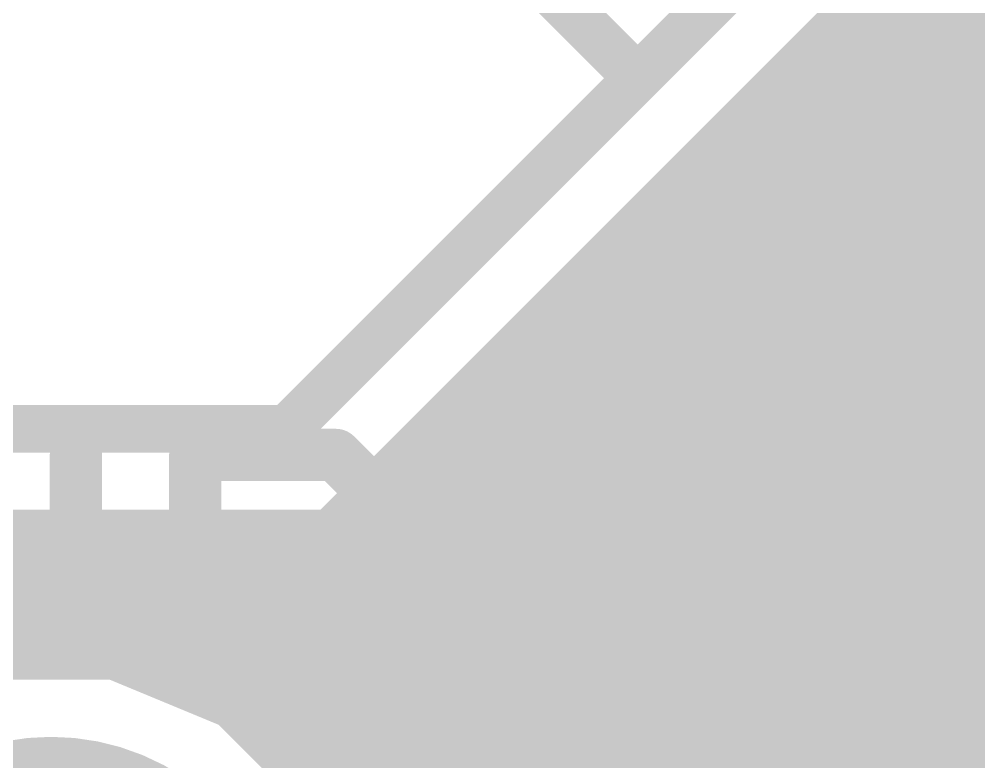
# Model space of a CAD drawing. Extents: x -16.5 to 33.1, y -17.8 to 72.5.
# Drawn here: x 16.34 to 21.46, y 16.64 to 20.6 of the extents above; entities that cross this region are included whole.
import ezdxf

# ---------------------------------------------------------------- set-up
doc = ezdxf.new("R2010")
doc.units = 0
for name, color, linetype in [('1', 22, 'CONTINUOUS'), ('17', 82, 'CONTINUOUS'), ('21', 7, 'CONTINUOUS')]:
    doc.layers.add(name, color=color, linetype=linetype)

# ---------------------------------------------------------------- blocks, each defined once
blk = doc.blocks.new('ROUNDP')
at = {"const_width": 0.5}
blk.add_lwpolyline([(0, -0.25, 1), (0, 0.25, 1), (0, -0.25)], format="xyb", dxfattribs=at)

msp = doc.modelspace()

# ---------------------------------------------------------------- linework, layer by layer
at = {"layer": '1', "const_width": 0.254}
for points in [[(19.6165, 20.2615), (23.479, 24.124)], [(20.1753, 20.03), (23.7105, 23.5652)], [(17.8712, 22.0589), (19.6165, 20.3136)], [(20.7193, 20.574), (30.8263, 20.574)], [(20.4653, 20.32), (31.2319, 20.32)], [(19.6165, 20.3136), (19.6165, 20.2615)], [(17.77, 18.415), (19.6165, 20.2615)], [(20.2113, 20.066), (30.8263, 20.066)], [(19.848, 19.7027), (20.1753, 20.03)], [(19.9573, 19.812), (30.581, 19.812)], [(18.3288, 18.1835), (19.848, 19.7027)], [(19.7033, 19.558), (30.4758, 19.558)], [(19.4493, 19.304), (30.3784, 19.304)], [(19.1953, 19.05), (30.3784, 19.05)], [(18.9413, 18.796), (30.3784, 18.796)], [(18.6873, 18.542), (30.4758, 18.542)], [(3.175, 18.415), (17.77, 18.415)], [(18.4333, 18.288), (30.581, 18.288)], [(18.0015, 17.8562), (18.3288, 18.1835)], [(18.1793, 18.034), (30.8263, 18.034)], [(3.4065, 17.8562), (18.0015, 17.8562)], [(3.3303, 17.78), (31.2319, 17.78)], [(3.0763, 17.526), (30.9013, 17.526)], [(2.8223, 17.272), (30.671, 17.272)], [(16.8498, 17.2021), (16.1702, 17.2021)], [(17.4776, 16.9421), (16.8498, 17.2021)], [(17.2943, 17.018), (26.7747, 17.018)], [(17.9581, 16.4616), (17.4776, 16.9421)], [(17.6557, 16.764), (26.4133, 16.764)], [(17.9097, 16.51), (26.1593, 16.51)]]:
    msp.add_lwpolyline(points, dxfattribs=at)
at = {"layer": '1', "const_width": 0.127}
for points in [[(20.7193, 20.6375, 1), (20.7193, 20.5105)], [(20.4653, 20.3835, 1), (20.4653, 20.2565)], [(19.68, 20.3136, 1), (19.553, 20.3136)], [(19.5716, 20.2687, 1), (19.6614, 20.3585)], [(19.5716, 20.3064, 1), (19.6614, 20.2166)], [(19.6614, 20.2166, 1), (19.5716, 20.3064)], [(19.553, 20.2615, 1), (19.68, 20.2615)], [(20.2113, 20.1295, 1), (20.2113, 20.0025)], [(20.2202, 19.9851, 1), (20.1304, 20.0749)], [(20.1304, 20.0749, 1), (20.2202, 19.9851)], [(19.9573, 19.8755, 1), (19.9573, 19.7485)], [(19.8031, 19.7476, 1), (19.8929, 19.6578)], [(19.8929, 19.6578, 1), (19.8031, 19.7476)], [(19.7033, 19.6215, 1), (19.7033, 19.4945)], [(19.4493, 19.3675, 1), (19.4493, 19.2405)], [(19.1953, 19.1135, 1), (19.1953, 18.9865)], [(18.9413, 18.8595, 1), (18.9413, 18.7325)], [(18.6873, 18.6055, 1), (18.6873, 18.4785)], [(17.7251, 18.4599, 1), (17.8149, 18.3701)], [(17.77, 18.3515, 1), (17.77, 18.4785)], [(18.4333, 18.3515, 1), (18.4333, 18.2245)], [(18.3737, 18.1386, 1), (18.2839, 18.2284)], [(18.2839, 18.2284, 1), (18.3737, 18.1386)], [(18.1793, 18.0975, 1), (18.1793, 17.9705)], [(17.9566, 17.9011, 1), (18.0464, 17.8113)], [(18.0015, 17.7927, 1), (18.0015, 17.9197)], [(16.8741, 17.2608, 1), (16.8255, 17.1435)], [(16.8498, 17.1386, 1), (16.8498, 17.2656)], [(17.2943, 17.0815, 1), (17.2943, 16.9545)], [(17.5225, 16.987, 1), (17.4327, 16.8972)], [(17.4533, 16.8834, 1), (17.5019, 17.0008)], [(17.6557, 16.8275, 1), (17.6557, 16.7005)]]:
    msp.add_lwpolyline(points, format="xyb", dxfattribs=at)
at = {"layer": '21', "const_width": 0.2794}
for points in [[(19.9175, 18.7753), (19.9175, 17.2754)], [(16.6432, 18.2753), (16.6432, 17.2754)], [(17.2804, 17.5254), (17.2804, 18.2753)], [(17.2804, 18.2753), (18.0304, 18.2753)], [(18.0304, 18.2753), (18.2803, 18.0253)], [(18.9176, 18.0253), (19.1675, 18.2753)], [(19.1675, 18.2753), (19.9175, 18.2753)], [(20.8047, 18.2753), (20.5547, 18.0253)], [(21.5546, 18.2753), (20.8047, 18.2753)], [(18.2803, 18.0253), (18.0304, 17.7753)], [(18.9176, 17.5254), (18.9176, 18.0253)], [(20.5547, 18.0253), (20.8047, 17.7753)], [(16.6432, 17.7753), (16.1432, 17.2754)], [(18.0304, 17.7753), (17.2804, 17.7753)], [(20.8047, 17.7753), (21.3047, 17.7753)], [(21.3047, 17.7753), (21.5546, 17.5254)], [(17.5304, 17.2754), (17.2804, 17.5254)], [(19.1675, 17.2754), (18.9176, 17.5254)], [(21.5546, 17.5254), (21.3047, 17.2754)], [(18.0304, 17.2754), (17.5304, 17.2754)], [(19.9175, 17.2754), (19.1675, 17.2754)], [(21.3047, 17.2754), (20.5547, 17.2754)]]:
    msp.add_lwpolyline(points, dxfattribs=at)
at = {"layer": '21', "const_width": 0.1397}
for points in [[(19.9873, 18.7753, 1), (19.8476, 18.7753)], [(16.713, 18.2753, 1), (16.5733, 18.2753)], [(17.2804, 18.3452, 1), (17.2804, 18.2055)], [(17.3503, 18.2753, 1), (17.2106, 18.2753)], [(18.0797, 18.3247, 1), (17.981, 18.2259)], [(18.0304, 18.2055, 1), (18.0304, 18.3452)], [(19.1675, 18.3452, 1), (19.1675, 18.2055)], [(19.2169, 18.2259, 1), (19.1182, 18.3247)], [(19.9175, 18.2055, 1), (19.9175, 18.3452)], [(20.8047, 18.3452, 1), (20.8047, 18.2055)], [(20.8541, 18.2259, 1), (20.7553, 18.3247)], [(18.3297, 17.9759, 1), (18.2309, 18.0747)], [(18.2309, 17.9759, 1), (18.3297, 18.0747)], [(18.9874, 18.0253, 1), (18.8477, 18.0253)], [(18.8682, 18.0747, 1), (18.967, 17.9759)], [(20.6041, 18.0747, 1), (20.5053, 17.9759)], [(20.5053, 18.0747, 1), (20.6041, 17.9759)], [(16.6926, 17.7259, 1), (16.5938, 17.8247)], [(17.2804, 17.8452, 1), (17.2804, 17.7055)], [(17.981, 17.8247, 1), (18.0797, 17.7259)], [(18.0304, 17.7055, 1), (18.0304, 17.8452)], [(20.8047, 17.8452, 1), (20.8047, 17.7055)], [(20.7553, 17.7259, 1), (20.8541, 17.8247)], [(21.3541, 17.8247, 1), (21.2553, 17.7259)], [(21.3047, 17.7055, 1), (21.3047, 17.8452)], [(17.3298, 17.5748, 1), (17.231, 17.476)], [(18.967, 17.5748, 1), (18.8682, 17.476)], [(21.5052, 17.476, 1), (21.604, 17.5748)], [(21.604, 17.476, 1), (21.5052, 17.5748)], [(17.2106, 17.5254, 1), (17.3503, 17.5254)], [(18.8477, 17.5254, 1), (18.9874, 17.5254)], [(17.5304, 17.3452, 1), (17.5304, 17.2055)], [(17.481, 17.226, 1), (17.5798, 17.3248)], [(18.0304, 17.2055, 1), (18.0304, 17.3452)], [(19.1675, 17.3452, 1), (19.1675, 17.2055)], [(19.1182, 17.226, 1), (19.2169, 17.3248)], [(19.9175, 17.2055, 1), (19.9175, 17.3452)], [(20.5547, 17.3452, 1), (20.5547, 17.2055)], [(21.2553, 17.3248, 1), (21.3541, 17.226)], [(21.3047, 17.2055, 1), (21.3047, 17.3452)], [(16.5733, 17.2754, 1), (16.713, 17.2754)], [(19.8476, 17.2754, 1), (19.9873, 17.2754)]]:
    msp.add_lwpolyline(points, format="xyb", dxfattribs=at)

# ---------------------------------------------------------------- block references
at = {"layer": '17', "xscale": 2.5527, "yscale": 2.5527, "rotation": 90}
msp.add_blockref('ROUNDP', (16.51, 15.494), dxfattribs=at)

doc.saveas('drawing.dxf')
